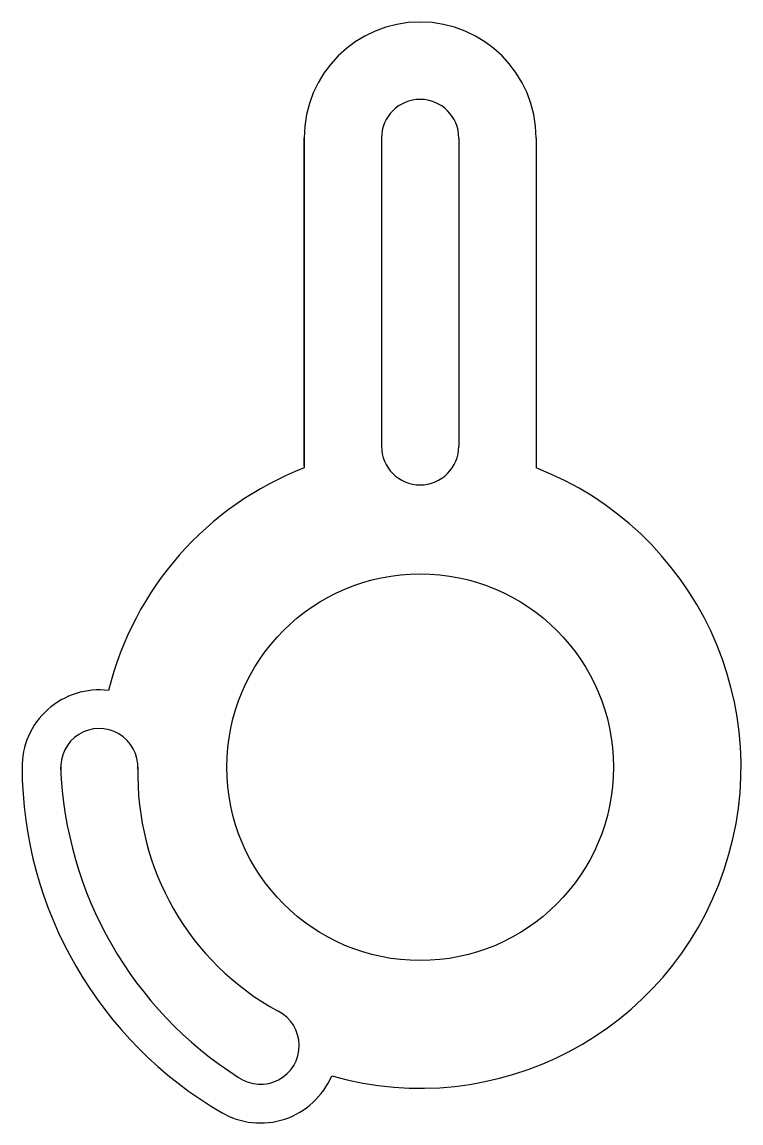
# Model space of a CAD drawing. Header units: centimetres. Extents: x 101.7 to 157.8, y 16 to 101.9.
import ezdxf

# ---------------------------------------------------------------- set-up
doc = ezdxf.new("R2010")
doc.units = ezdxf.units.CM
for name, color, linetype in [('Cerc', 2, 'Continuous'), ('Contur', 5, 'Continuous'), ('Oval', 4, 'Continuous'), ('Semicerc', 1, 'Continuous')]:
    doc.layers.add(name, color=color, linetype=linetype)

msp = doc.modelspace()

# ---------------------------------------------------------------- linework, layer by layer
msp.add_line((123.722, 92.831), (123.722, 67.245))
at = {"layer": 'Cerc'}
msp.add_circle((132.768, 43.778), 15.076, dxfattribs=at)
at = {"layer": 'Contur'}
for p, q in [((123.722, 67.245), (123.722, 92.831)), ((141.814, 92.831), (141.814, 67.113)), ((123.722, 67.265), (123.722, 67.113))]:
    msp.add_line(p, q, dxfattribs=at)
for centre, radius, start, end in [((132.768, 92.831), 9.046, 0, 180), ((132.768, 43.778), 25.027, 111.18901, 166.16017), ((132.768, 43.778), 25.027, 254.00073, 68.81099), ((107.741, 43.778), 6.031, 83.08008, 180.68014), ((133.027, 43.928), 31.317, 180.27458, 239.88631), ((120.316, 22.069), 6.031, 239.48076, 337.08081)]:
    msp.add_arc(centre, radius, start, end, dxfattribs=at)
at = {"layer": 'Oval'}
for p, q in [((129.753, 92.831), (129.753, 68.805)), ((135.783, 92.831), (135.783, 68.805))]:
    msp.add_line(p, q, dxfattribs=at)
for centre, start, end in [((132.768, 92.831), 0, 180), ((132.768, 68.805), 180, 0)]:
    msp.add_arc(centre, 3.015, start, end, dxfattribs=at)
at = {"layer": 'Semicerc'}
for centre, radius, start, end in [((107.741, 43.778), 3.015, 357.09919, 184.73875), ((134.693, 44.893), 29.988, 182.1312, 237.55335), ((131.72, 43.171), 20.972, 178.34109, 241.40279), ((120.316, 22.069), 3.015, 235.42214, 63.0617)]:
    msp.add_arc(centre, radius, start, end, dxfattribs=at)

doc.saveas('drawing.dxf')
